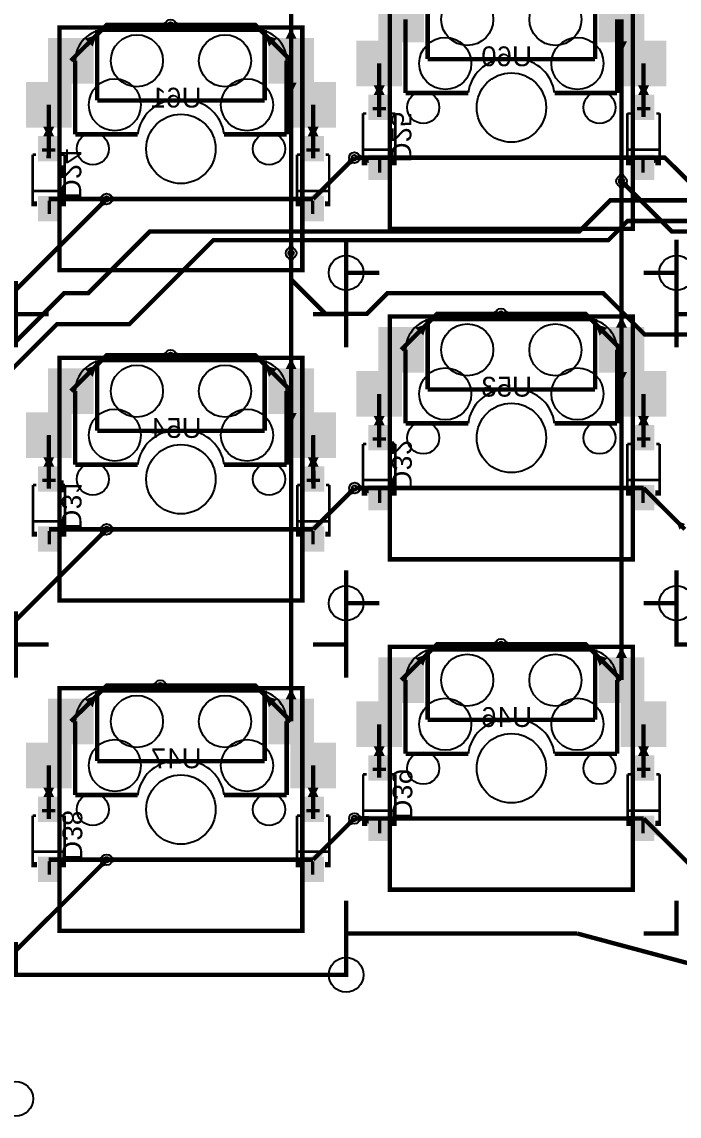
# Model space of a CAD drawing. Header units: millimetres. Extents: x 18 to 178, y 1 to 150.
# Drawn here: x 57.5 to 95.4, y 24 to 87.1 of the extents above; entities that cross this region are included whole.
import ezdxf

# ---------------------------------------------------------------- set-up
doc = ezdxf.new("R2010")
doc.units = ezdxf.units.MM
for name, color, linetype, true_color in [('BoardOutLine', 7, 'Continuous', 0xff00ff), ('BottomLayer', 7, 'Continuous', 0x0000ff), ('BottomPasteMaskLayer', 7, 'Continuous', 0x800000), ('BottomSilkLayer', 7, 'Continuous', 0x66cc33), ('BottomSolderMaskLayer', 7, 'Continuous', 0xaa00ff), ('Document', 7, 'Continuous', 0xffffff), ('Hole', 7, 'Continuous', 0x222222), ('Multi-Layer', 7, 'Continuous', 0xc0c0c0), ('TopLayer', 7, 'Continuous', 0xff0000), ('TopPasteMaskLayer', 7, 'Continuous', 0x808080), ('TopSilkLayer', 7, 'Continuous', 0xffcc00), ('TopSolderMaskLayer', 7, 'Continuous', 0x800080)]:
    doc.layers.add(name, color=color, linetype=linetype, true_color=true_color)
doc.styles.get("Standard").update_dxf_attribs({"font": 'arial.ttf'})

msp = doc.modelspace()

# ---------------------------------------------------------------- hatches: boundary and pattern name
at = {"layer": 'BottomLayer'}
for points in [[(93.348, 85.96), (90.808, 85.96), (90.808, 88.5), (93.348, 88.5)], [(66.287, 87.15), (66.286, 86.685), (66.503, 86.789), (66.504, 87.043)], [(72.71, 86.116), (73.345, 86.116), (73.155, 86.497), (72.901, 86.497)], [(71.758, 85.666), (72.206, 86.116), (71.803, 86.251), (71.624, 86.071)], [(74.298, 83.576), (71.758, 83.576), (71.758, 86.116), (74.298, 86.116)], [(79.378, 83.42), (76.838, 83.42), (76.838, 85.96), (79.378, 85.96)], [(92.395, 85.96), (91.76, 85.96), (91.951, 85.579), (92.205, 85.579)], [(60.328, 81.036), (57.788, 81.036), (57.788, 83.576), (60.328, 83.576)], [(73.345, 83.576), (72.71, 83.576), (72.901, 83.195), (73.155, 83.195)], [(78.425, 83.42), (77.79, 83.42), (77.981, 83.039), (78.235, 83.039)], [(78.708, 81.464), (78.708, 82.864), (77.508, 82.864), (77.508, 81.464)], [(78.425, 82.864), (77.79, 82.864), (77.981, 83.245), (78.235, 83.245)], [(59.374, 81.036), (58.739, 81.036), (58.929, 80.655), (59.183, 80.655)], [(59.374, 80.484), (58.739, 80.484), (58.929, 80.865), (59.183, 80.865)], [(59.655, 79.084), (59.655, 80.484), (58.455, 80.484), (58.455, 79.084)], [(76.884, 79.489), (76.883, 79.024), (77.1, 79.129), (77.101, 79.383)], [(77.508, 79.394), (77.508, 78.938), (77.127, 79.129), (77.127, 79.383)], [(78.708, 77.994), (78.708, 79.394), (77.508, 79.394), (77.508, 77.994)], [(92.311, 78.109), (91.846, 78.108), (91.951, 78.325), (92.205, 78.325)], [(91.846, 77.698), (92.311, 77.698), (92.206, 77.481), (91.952, 77.481)], [(92.388, 77.921), (92.058, 77.594), (92.286, 77.514), (92.466, 77.693)], [(59.655, 75.614), (59.655, 77.014), (58.455, 77.014), (58.455, 75.614)], [(59.655, 76.558), (59.655, 77.014), (60.036, 77.003), (60.036, 76.749)], [(62.191, 76.643), (62.191, 77.108), (61.974, 77.003), (61.974, 76.749)], [(73.261, 73.957), (72.796, 73.956), (72.901, 74.174), (73.155, 74.174)], [(73.261, 73.546), (72.796, 73.547), (72.901, 73.33), (73.155, 73.33)], [(85.337, 70.016), (85.336, 70.481), (85.554, 70.376), (85.554, 70.122)], [(90.808, 68.999), (91.258, 69.447), (90.853, 69.582), (90.673, 69.403)], [(93.348, 66.907), (90.808, 66.907), (90.808, 69.447), (93.348, 69.447)], [(91.76, 69.447), (92.395, 69.447), (92.205, 69.828), (91.951, 69.828)], [(66.287, 68.099), (66.286, 67.634), (66.503, 67.739), (66.504, 67.993)], [(71.758, 66.614), (72.204, 67.067), (71.802, 67.202), (71.624, 67.021)], [(74.298, 64.527), (71.758, 64.527), (71.758, 67.067), (74.298, 67.067)], [(72.71, 67.067), (73.345, 67.067), (73.155, 67.448), (72.901, 67.448)], [(79.378, 64.367), (76.838, 64.367), (76.838, 66.907), (79.378, 66.907)], [(92.395, 66.907), (91.76, 66.907), (91.951, 66.526), (92.205, 66.526)], [(60.328, 61.987), (57.788, 61.987), (57.788, 64.527), (60.328, 64.527)], [(73.345, 64.527), (72.71, 64.527), (72.901, 64.146), (73.155, 64.146)], [(78.425, 64.367), (77.79, 64.367), (77.981, 63.986), (78.235, 63.986)], [(78.708, 62.414), (78.708, 63.814), (77.508, 63.814), (77.508, 62.414)], [(78.425, 63.814), (77.79, 63.814), (77.981, 64.195), (78.235, 64.195)], [(59.379, 61.987), (58.744, 61.987), (58.936, 61.606), (59.19, 61.606)], [(59.668, 60.034), (59.668, 61.434), (58.468, 61.434), (58.468, 60.034)], [(59.381, 61.434), (58.746, 61.434), (58.935, 61.815), (59.189, 61.815)], [(76.902, 59.975), (76.901, 60.44), (77.118, 60.335), (77.119, 60.081)], [(77.508, 60.344), (77.508, 59.891), (77.127, 60.081), (77.127, 60.335)], [(78.708, 58.944), (78.708, 60.344), (77.508, 60.344), (77.508, 58.944)], [(62.189, 57.594), (62.188, 58.059), (61.971, 57.953), (61.971, 57.699)], [(59.668, 56.564), (59.668, 57.964), (58.468, 57.964), (58.468, 56.564)], [(59.668, 57.508), (59.668, 57.964), (60.049, 57.953), (60.049, 57.699)], [(85.337, 50.966), (85.336, 51.431), (85.553, 51.326), (85.554, 51.072)], [(90.808, 49.951), (91.258, 50.398), (90.853, 50.533), (90.673, 50.354)], [(91.76, 50.398), (92.395, 50.398), (92.205, 50.779), (91.951, 50.779)], [(93.348, 47.858), (90.808, 47.858), (90.808, 50.398), (93.348, 50.398)], [(65.691, 49.049), (65.691, 48.584), (65.908, 48.689), (65.908, 48.943)], [(71.758, 47.57), (72.208, 48.018), (71.804, 48.152), (71.624, 47.973)], [(74.298, 45.478), (71.758, 45.478), (71.758, 48.018), (74.298, 48.018)], [(72.71, 48.018), (73.345, 48.018), (73.155, 48.399), (72.901, 48.399)], [(79.378, 45.318), (76.838, 45.318), (76.838, 47.858), (79.378, 47.858)], [(60.328, 42.938), (57.788, 42.938), (57.788, 45.478), (60.328, 45.478)], [(78.426, 45.318), (77.791, 45.318), (77.982, 44.937), (78.236, 44.937)], [(78.427, 44.762), (77.792, 44.762), (77.982, 45.143), (78.236, 45.143)], [(78.71, 43.362), (78.71, 44.762), (77.51, 44.762), (77.51, 43.362)], [(59.375, 42.938), (58.74, 42.938), (58.931, 42.557), (59.185, 42.557)], [(59.658, 40.982), (59.658, 42.382), (58.458, 42.382), (58.458, 40.982)], [(59.375, 42.382), (58.74, 42.382), (58.931, 42.763), (59.185, 42.763)], [(76.887, 40.923), (76.886, 41.388), (77.103, 41.283), (77.104, 41.029)], [(77.51, 41.292), (77.51, 40.838), (77.129, 41.029), (77.129, 41.283)], [(78.71, 39.892), (78.71, 41.292), (77.51, 41.292), (77.51, 39.892)], [(59.658, 37.512), (59.658, 38.912), (58.458, 38.912), (58.458, 37.512)], [(59.658, 38.458), (59.658, 38.912), (60.039, 38.903), (60.039, 38.649)], [(62.198, 39.008), (62.196, 38.543), (61.98, 38.649), (61.98, 38.903)]]:
    msp.add_hatch(color=256, dxfattribs=at).paths.add_polyline_path(points)
at = {"layer": 'BottomPasteMaskLayer'}
for points in [[(93.348, 85.96), (90.808, 85.96), (90.808, 88.5), (93.348, 88.5)], [(74.298, 83.576), (71.758, 83.576), (71.758, 86.116), (74.298, 86.116)], [(79.378, 83.42), (76.838, 83.42), (76.838, 85.96), (79.378, 85.96)], [(60.328, 81.036), (57.788, 81.036), (57.788, 83.576), (60.328, 83.576)], [(78.708, 81.464), (78.708, 82.864), (77.508, 82.864), (77.508, 81.464)], [(59.655, 79.084), (59.655, 80.484), (58.455, 80.484), (58.455, 79.084)], [(78.708, 77.994), (78.708, 79.394), (77.508, 79.394), (77.508, 77.994)], [(59.655, 75.614), (59.655, 77.014), (58.455, 77.014), (58.455, 75.614)], [(93.348, 66.907), (90.808, 66.907), (90.808, 69.447), (93.348, 69.447)], [(74.298, 64.527), (71.758, 64.527), (71.758, 67.067), (74.298, 67.067)], [(79.378, 64.367), (76.838, 64.367), (76.838, 66.907), (79.378, 66.907)], [(60.328, 61.987), (57.788, 61.987), (57.788, 64.527), (60.328, 64.527)], [(78.708, 62.414), (78.708, 63.814), (77.508, 63.814), (77.508, 62.414)], [(59.668, 60.034), (59.668, 61.434), (58.468, 61.434), (58.468, 60.034)], [(78.708, 58.944), (78.708, 60.344), (77.508, 60.344), (77.508, 58.944)], [(59.668, 56.564), (59.668, 57.964), (58.468, 57.964), (58.468, 56.564)], [(93.348, 47.858), (90.808, 47.858), (90.808, 50.398), (93.348, 50.398)], [(74.298, 45.478), (71.758, 45.478), (71.758, 48.018), (74.298, 48.018)], [(79.378, 45.318), (76.838, 45.318), (76.838, 47.858), (79.378, 47.858)], [(60.328, 42.938), (57.788, 42.938), (57.788, 45.478), (60.328, 45.478)], [(78.71, 43.362), (78.71, 44.762), (77.51, 44.762), (77.51, 43.362)], [(59.658, 40.982), (59.658, 42.382), (58.458, 42.382), (58.458, 40.982)], [(78.71, 39.892), (78.71, 41.292), (77.51, 41.292), (77.51, 39.892)], [(59.658, 37.512), (59.658, 38.912), (58.458, 38.912), (58.458, 37.512)]]:
    msp.add_hatch(color=256, dxfattribs=at).paths.add_polyline_path(points)
at = {"layer": 'BottomSilkLayer'}
for points in [[(77.105, 79.129), (77.425, 79.129), (77.425, 78.824), (77.105, 78.824)], [(79.11, 79.129), (78.79, 79.129), (78.79, 78.824), (79.11, 78.824)], [(58.053, 76.749), (58.373, 76.749), (58.373, 76.444), (58.053, 76.444)], [(60.058, 76.749), (59.738, 76.749), (59.738, 76.444), (60.058, 76.444)], [(77.105, 60.079), (77.425, 60.079), (77.425, 59.774), (77.105, 59.774)], [(79.11, 60.079), (78.79, 60.079), (78.79, 59.774), (79.11, 59.774)], [(58.065, 57.699), (58.385, 57.699), (58.385, 57.394), (58.065, 57.394)], [(60.07, 57.699), (59.75, 57.699), (59.75, 57.394), (60.07, 57.394)], [(77.108, 41.027), (77.428, 41.027), (77.428, 40.722), (77.108, 40.722)], [(79.113, 41.027), (78.793, 41.027), (78.793, 40.722), (79.113, 40.722)], [(58.055, 38.647), (58.375, 38.647), (58.375, 38.342), (58.055, 38.342)], [(60.06, 38.647), (59.74, 38.647), (59.74, 38.342), (60.06, 38.342)]]:
    msp.add_hatch(color=256, dxfattribs=at).paths.add_polyline_path(points)
at = {"layer": 'BottomSolderMaskLayer'}
for points in [[(93.399, 85.909), (90.757, 85.909), (90.757, 88.55), (93.399, 88.55)], [(74.349, 83.525), (71.708, 83.525), (71.708, 86.167), (74.349, 86.167)], [(79.428, 83.369), (76.787, 83.369), (76.787, 86.01), (79.428, 86.01)], [(60.379, 80.985), (57.738, 80.985), (57.738, 83.627), (60.379, 83.627)], [(78.729, 81.435), (78.729, 82.894), (77.486, 82.894), (77.486, 81.435)], [(59.677, 79.055), (59.677, 80.514), (58.433, 80.514), (58.433, 79.055)], [(78.729, 77.965), (78.729, 79.424), (77.486, 79.424), (77.486, 77.965)], [(59.677, 75.585), (59.677, 77.044), (58.433, 77.044), (58.433, 75.585)], [(93.399, 66.857), (90.757, 66.857), (90.757, 69.498), (93.399, 69.498)], [(74.349, 64.476), (71.708, 64.476), (71.708, 67.118), (74.349, 67.118)], [(79.428, 64.317), (76.787, 64.317), (76.787, 66.958), (79.428, 66.958)], [(60.379, 61.936), (57.738, 61.936), (57.738, 64.578), (60.379, 64.578)], [(78.729, 62.385), (78.729, 63.844), (77.486, 63.844), (77.486, 62.385)], [(59.69, 60.005), (59.69, 61.464), (58.446, 61.464), (58.446, 60.005)], [(78.729, 58.915), (78.729, 60.374), (77.486, 60.374), (77.486, 58.915)], [(59.69, 56.535), (59.69, 57.994), (58.446, 57.994), (58.446, 56.535)], [(93.399, 47.807), (90.757, 47.807), (90.757, 50.449), (93.399, 50.449)], [(74.349, 45.427), (71.708, 45.427), (71.708, 48.069), (74.349, 48.069)], [(79.428, 45.267), (76.787, 45.267), (76.787, 47.909), (79.428, 47.909)], [(60.379, 42.887), (57.738, 42.887), (57.738, 45.528), (60.379, 45.528)], [(78.732, 43.332), (78.732, 44.791), (77.488, 44.791), (77.488, 43.332)], [(59.679, 40.952), (59.679, 42.411), (58.436, 42.411), (58.436, 40.952)], [(78.732, 39.862), (78.732, 41.321), (77.488, 41.321), (77.488, 39.862)], [(59.679, 37.482), (59.679, 38.941), (58.436, 38.941), (58.436, 37.482)]]:
    msp.add_hatch(color=256, dxfattribs=at).paths.add_polyline_path(points)
at = {"layer": 'Document'}
for points in [[(77.724, 82.176), (77.724, 81.984), (78.492, 81.984), (78.492, 82.176)], [(78.204, 82.464), (78.012, 82.464), (78.012, 81.696), (78.204, 81.696)], [(93.732, 82.176), (93.732, 81.984), (92.964, 81.984), (92.964, 82.176)], [(93.252, 82.464), (93.444, 82.464), (93.444, 81.696), (93.252, 81.696)], [(58.671, 79.796), (58.671, 79.604), (59.439, 79.604), (59.439, 79.796)], [(59.151, 80.084), (58.959, 80.084), (58.959, 79.316), (59.151, 79.316)], [(74.682, 79.796), (74.682, 79.604), (73.914, 79.604), (73.914, 79.796)], [(74.202, 80.084), (74.394, 80.084), (74.394, 79.316), (74.202, 79.316)], [(78.235, 78.397), (78.043, 78.397), (78.043, 79.165), (78.235, 79.165)], [(93.221, 78.397), (93.413, 78.397), (93.413, 79.165), (93.221, 79.165)], [(59.182, 76.017), (58.99, 76.017), (58.99, 76.785), (59.182, 76.785)], [(74.171, 76.017), (74.363, 76.017), (74.363, 76.785), (74.171, 76.785)], [(77.724, 63.126), (77.724, 62.934), (78.492, 62.934), (78.492, 63.126)], [(78.204, 63.414), (78.012, 63.414), (78.012, 62.646), (78.204, 62.646)], [(93.732, 63.126), (93.732, 62.934), (92.964, 62.934), (92.964, 63.126)], [(93.252, 63.414), (93.444, 63.414), (93.444, 62.646), (93.252, 62.646)], [(58.684, 60.746), (58.684, 60.554), (59.452, 60.554), (59.452, 60.746)], [(59.164, 61.034), (58.972, 61.034), (58.972, 60.266), (59.164, 60.266)], [(74.699, 60.746), (74.699, 60.554), (73.931, 60.554), (73.931, 60.746)], [(74.219, 61.034), (74.411, 61.034), (74.411, 60.266), (74.219, 60.266)], [(78.235, 59.347), (78.043, 59.347), (78.043, 60.115), (78.235, 60.115)], [(93.221, 59.347), (93.413, 59.347), (93.413, 60.115), (93.221, 60.115)], [(59.195, 56.967), (59.003, 56.967), (59.003, 57.735), (59.195, 57.735)], [(74.188, 56.967), (74.38, 56.967), (74.38, 57.735), (74.188, 57.735)], [(78.206, 44.362), (78.014, 44.362), (78.014, 43.594), (78.206, 43.594)], [(93.257, 44.362), (93.449, 44.362), (93.449, 43.594), (93.257, 43.594)], [(77.726, 44.074), (77.726, 43.882), (78.494, 43.882), (78.494, 44.074)], [(93.737, 44.074), (93.737, 43.882), (92.969, 43.882), (92.969, 44.074)], [(58.674, 41.694), (58.674, 41.502), (59.442, 41.502), (59.442, 41.694)], [(59.154, 41.982), (58.962, 41.982), (58.962, 41.214), (59.154, 41.214)], [(74.684, 41.694), (74.684, 41.502), (73.916, 41.502), (73.916, 41.694)], [(74.204, 41.982), (74.396, 41.982), (74.396, 41.214), (74.204, 41.214)], [(78.237, 40.295), (78.045, 40.295), (78.045, 41.063), (78.237, 41.063)], [(93.226, 40.295), (93.418, 40.295), (93.418, 41.063), (93.226, 41.063)], [(59.185, 37.915), (58.993, 37.915), (58.993, 38.683), (59.185, 38.683)], [(74.173, 37.915), (74.365, 37.915), (74.365, 38.683), (74.173, 38.683)]]:
    msp.add_hatch(color=256, dxfattribs=at).paths.add_polyline_path(points)
at = {"layer": 'TopLayer'}
for points in [[(78.108, 85.96), (80.648, 85.96), (80.648, 88.5), (78.108, 88.5)], [(65.877, 86.685), (65.876, 87.15), (65.659, 87.043), (65.66, 86.789)], [(59.058, 83.576), (61.598, 83.576), (61.598, 86.116), (59.058, 86.116)], [(61.151, 86.116), (61.598, 85.666), (61.733, 86.071), (61.554, 86.251)], [(92.078, 83.42), (94.618, 83.42), (94.618, 85.96), (92.078, 85.96)], [(73.028, 81.036), (75.568, 81.036), (75.568, 83.576), (73.028, 83.576)], [(93.03, 83.42), (93.665, 83.42), (93.475, 83.039), (93.221, 83.039)], [(92.748, 81.464), (92.748, 82.864), (93.948, 82.864), (93.948, 81.464)], [(93.03, 82.864), (93.665, 82.864), (93.475, 83.245), (93.221, 83.245)], [(73.98, 81.036), (74.615, 81.036), (74.425, 80.655), (74.171, 80.655)], [(73.98, 80.484), (74.615, 80.484), (74.425, 80.865), (74.171, 80.865)], [(73.698, 79.084), (73.698, 80.484), (74.898, 80.484), (74.898, 79.084)], [(76.698, 78.947), (76.369, 79.276), (76.29, 79.048), (76.47, 78.868)], [(76.884, 79.489), (76.883, 79.024), (77.1, 79.129), (77.101, 79.383)], [(92.748, 78.938), (92.748, 79.394), (92.367, 79.383), (92.367, 79.129)], [(92.748, 77.994), (92.748, 79.394), (93.948, 79.394), (93.948, 77.994)], [(93.948, 79.394), (93.948, 78.938), (94.329, 79.129), (94.329, 79.383)], [(62.601, 77.108), (62.601, 76.643), (62.818, 76.749), (62.818, 77.003)], [(73.698, 76.558), (73.698, 77.014), (73.317, 77.003), (73.317, 76.749)], [(73.698, 75.614), (73.698, 77.014), (74.898, 77.014), (74.898, 75.614)], [(74.119, 77.014), (74.754, 77.014), (74.997, 77.395), (74.638, 77.395)], [(62.415, 76.567), (62.087, 76.896), (62.008, 76.668), (62.187, 76.488)], [(73.261, 73.546), (72.796, 73.547), (72.901, 73.33), (73.155, 73.33)], [(84.927, 70.481), (84.926, 70.016), (84.709, 70.122), (84.71, 70.376)], [(78.108, 66.907), (80.648, 66.907), (80.648, 69.447), (78.108, 69.447)], [(80.198, 69.447), (80.648, 68.999), (80.782, 69.403), (80.602, 69.582)], [(65.877, 67.634), (65.876, 68.099), (65.659, 67.993), (65.659, 67.739)], [(59.058, 64.527), (61.598, 64.527), (61.598, 67.067), (59.058, 67.067)], [(61.149, 67.067), (61.598, 66.618), (61.733, 67.022), (61.553, 67.202)], [(92.078, 64.367), (94.618, 64.367), (94.618, 66.907), (92.078, 66.907)], [(73.028, 61.987), (75.568, 61.987), (75.568, 64.527), (73.028, 64.527)], [(93.03, 64.367), (93.665, 64.367), (93.475, 63.986), (93.221, 63.986)], [(92.748, 62.414), (92.748, 63.814), (93.948, 63.814), (93.948, 62.414)], [(93.03, 63.814), (93.665, 63.814), (93.475, 64.195), (93.221, 64.195)], [(73.987, 61.987), (74.622, 61.987), (74.434, 61.606), (74.18, 61.606)], [(73.715, 60.034), (73.715, 61.434), (74.915, 61.434), (74.915, 60.034)], [(73.991, 61.434), (74.626, 61.434), (74.433, 61.815), (74.179, 61.815)], [(76.715, 59.898), (76.387, 60.228), (76.308, 60), (76.487, 59.82)], [(76.902, 59.975), (76.901, 60.44), (77.118, 60.335), (77.119, 60.081)], [(92.748, 59.891), (92.748, 60.344), (92.367, 60.335), (92.367, 60.081)], [(92.748, 58.944), (92.748, 60.344), (93.948, 60.344), (93.948, 58.944)], [(93.948, 59.925), (93.948, 59.29), (94.329, 59.047), (94.329, 59.406)], [(62.599, 58.059), (62.598, 57.594), (62.815, 57.699), (62.816, 57.953)], [(74.136, 57.964), (74.771, 57.964), (75.014, 58.345), (74.655, 58.345)], [(95.747, 58.136), (95.419, 57.807), (95.339, 58.035), (95.519, 58.215)], [(62.413, 57.517), (62.084, 57.846), (62.005, 57.618), (62.185, 57.438)], [(73.715, 57.508), (73.715, 57.964), (73.334, 57.953), (73.334, 57.699)], [(73.715, 56.564), (73.715, 57.964), (74.915, 57.964), (74.915, 56.564)], [(84.927, 51.431), (84.926, 50.966), (84.709, 51.072), (84.71, 51.326)], [(80.197, 50.398), (80.648, 49.951), (80.782, 50.354), (80.602, 50.533)], [(78.108, 47.858), (80.648, 47.858), (80.648, 50.398), (78.108, 50.398)], [(65.281, 48.584), (65.281, 49.049), (65.064, 48.943), (65.064, 48.689)], [(59.058, 45.478), (61.598, 45.478), (61.598, 48.018), (59.058, 48.018)], [(61.148, 48.018), (61.598, 47.57), (61.733, 47.973), (61.553, 48.152)], [(92.078, 45.318), (94.618, 45.318), (94.618, 47.858), (92.078, 47.858)], [(73.028, 42.938), (75.568, 42.938), (75.568, 45.478), (73.028, 45.478)], [(93.032, 45.318), (93.667, 45.318), (93.477, 44.937), (93.223, 44.937)], [(93.033, 44.762), (93.668, 44.762), (93.477, 45.143), (93.223, 45.143)], [(92.753, 43.362), (92.753, 44.762), (93.953, 44.762), (93.953, 43.362)], [(73.981, 42.938), (74.616, 42.938), (74.426, 42.557), (74.172, 42.557)], [(73.7, 40.982), (73.7, 42.382), (74.9, 42.382), (74.9, 40.982)], [(73.982, 42.382), (74.617, 42.382), (74.426, 42.763), (74.172, 42.763)], [(76.701, 40.846), (76.372, 41.174), (76.293, 40.946), (76.473, 40.767)], [(76.887, 40.923), (76.886, 41.388), (77.103, 41.283), (77.104, 41.029)], [(92.753, 40.838), (92.753, 41.292), (92.372, 41.283), (92.372, 41.029)], [(92.753, 39.892), (92.753, 41.292), (93.953, 41.292), (93.953, 39.892)], [(93.953, 40.873), (93.953, 40.238), (94.334, 39.995), (94.334, 40.354)], [(74.119, 38.912), (74.754, 38.912), (74.997, 39.293), (74.638, 39.293)], [(62.421, 38.465), (62.093, 38.794), (62.014, 38.566), (62.193, 38.386)], [(62.608, 38.543), (62.606, 39.008), (62.824, 38.903), (62.824, 38.649)], [(73.7, 38.458), (73.7, 38.912), (73.319, 38.903), (73.319, 38.649)], [(73.7, 37.512), (73.7, 38.912), (74.9, 38.912), (74.9, 37.512)]]:
    msp.add_hatch(color=256, dxfattribs=at).paths.add_polyline_path(points)
at = {"layer": 'TopPasteMaskLayer'}
for points in [[(78.108, 85.96), (80.648, 85.96), (80.648, 88.5), (78.108, 88.5)], [(59.058, 83.576), (61.598, 83.576), (61.598, 86.116), (59.058, 86.116)], [(92.078, 83.42), (94.618, 83.42), (94.618, 85.96), (92.078, 85.96)], [(73.028, 81.036), (75.568, 81.036), (75.568, 83.576), (73.028, 83.576)], [(92.748, 81.464), (92.748, 82.864), (93.948, 82.864), (93.948, 81.464)], [(73.698, 79.084), (73.698, 80.484), (74.898, 80.484), (74.898, 79.084)], [(92.748, 77.994), (92.748, 79.394), (93.948, 79.394), (93.948, 77.994)], [(73.698, 75.614), (73.698, 77.014), (74.898, 77.014), (74.898, 75.614)], [(78.108, 66.907), (80.648, 66.907), (80.648, 69.447), (78.108, 69.447)], [(59.058, 64.527), (61.598, 64.527), (61.598, 67.067), (59.058, 67.067)], [(92.078, 64.367), (94.618, 64.367), (94.618, 66.907), (92.078, 66.907)], [(73.028, 61.987), (75.568, 61.987), (75.568, 64.527), (73.028, 64.527)], [(92.748, 62.414), (92.748, 63.814), (93.948, 63.814), (93.948, 62.414)], [(73.715, 60.034), (73.715, 61.434), (74.915, 61.434), (74.915, 60.034)], [(92.748, 58.944), (92.748, 60.344), (93.948, 60.344), (93.948, 58.944)], [(73.715, 56.564), (73.715, 57.964), (74.915, 57.964), (74.915, 56.564)], [(78.108, 47.858), (80.648, 47.858), (80.648, 50.398), (78.108, 50.398)], [(59.058, 45.478), (61.598, 45.478), (61.598, 48.018), (59.058, 48.018)], [(92.078, 45.318), (94.618, 45.318), (94.618, 47.858), (92.078, 47.858)], [(73.028, 42.938), (75.568, 42.938), (75.568, 45.478), (73.028, 45.478)], [(92.753, 43.362), (92.753, 44.762), (93.953, 44.762), (93.953, 43.362)], [(73.7, 40.982), (73.7, 42.382), (74.9, 42.382), (74.9, 40.982)], [(92.753, 39.892), (92.753, 41.292), (93.953, 41.292), (93.953, 39.892)], [(73.7, 37.512), (73.7, 38.912), (74.9, 38.912), (74.9, 37.512)]]:
    msp.add_hatch(color=256, dxfattribs=at).paths.add_polyline_path(points)
at = {"layer": 'TopSilkLayer'}
for points in [[(92.345, 79.129), (92.665, 79.129), (92.665, 78.824), (92.345, 78.824)], [(94.35, 79.129), (94.03, 79.129), (94.03, 78.824), (94.35, 78.824)], [(73.295, 76.749), (73.615, 76.749), (73.615, 76.444), (73.295, 76.444)], [(75.3, 76.749), (74.98, 76.749), (74.98, 76.444), (75.3, 76.444)], [(92.345, 60.079), (92.665, 60.079), (92.665, 59.774), (92.345, 59.774)], [(94.35, 60.079), (94.03, 60.079), (94.03, 59.774), (94.35, 59.774)], [(73.313, 57.699), (73.633, 57.699), (73.633, 57.394), (73.313, 57.394)], [(75.318, 57.699), (74.998, 57.699), (74.998, 57.394), (75.318, 57.394)], [(92.35, 41.027), (92.67, 41.027), (92.67, 40.722), (92.35, 40.722)], [(94.355, 41.027), (94.035, 41.027), (94.035, 40.722), (94.355, 40.722)], [(73.298, 38.647), (73.618, 38.647), (73.618, 38.342), (73.298, 38.342)], [(75.303, 38.647), (74.983, 38.647), (74.983, 38.342), (75.303, 38.342)]]:
    msp.add_hatch(color=256, dxfattribs=at).paths.add_polyline_path(points)
at = {"layer": 'TopSolderMaskLayer'}
for points in [[(78.057, 85.909), (80.698, 85.909), (80.698, 88.55), (78.057, 88.55)], [(59.008, 83.525), (61.649, 83.525), (61.649, 86.167), (59.008, 86.167)], [(92.027, 83.369), (94.669, 83.369), (94.669, 86.01), (92.027, 86.01)], [(72.978, 80.985), (75.619, 80.985), (75.619, 83.627), (72.978, 83.627)], [(92.726, 81.435), (92.726, 82.894), (93.969, 82.894), (93.969, 81.435)], [(73.676, 79.055), (73.676, 80.514), (74.919, 80.514), (74.919, 79.055)], [(92.726, 77.965), (92.726, 79.424), (93.969, 79.424), (93.969, 77.965)], [(73.676, 75.585), (73.676, 77.044), (74.919, 77.044), (74.919, 75.585)], [(78.057, 66.857), (80.698, 66.857), (80.698, 69.498), (78.057, 69.498)], [(59.008, 64.476), (61.649, 64.476), (61.649, 67.118), (59.008, 67.118)], [(92.027, 64.317), (94.669, 64.317), (94.669, 66.958), (92.027, 66.958)], [(72.978, 61.936), (75.619, 61.936), (75.619, 64.578), (72.978, 64.578)], [(92.726, 62.385), (92.726, 63.844), (93.969, 63.844), (93.969, 62.385)], [(73.694, 60.005), (73.694, 61.464), (74.937, 61.464), (74.937, 60.005)], [(92.726, 58.915), (92.726, 60.374), (93.969, 60.374), (93.969, 58.915)], [(73.694, 56.535), (73.694, 57.994), (74.937, 57.994), (74.937, 56.535)], [(78.057, 47.807), (80.698, 47.807), (80.698, 50.449), (78.057, 50.449)], [(59.008, 45.427), (61.649, 45.427), (61.649, 48.069), (59.008, 48.069)], [(92.027, 45.267), (94.669, 45.267), (94.669, 47.909), (92.027, 47.909)], [(72.978, 42.887), (75.619, 42.887), (75.619, 45.528), (72.978, 45.528)], [(92.731, 43.332), (92.731, 44.791), (93.975, 44.791), (93.975, 43.332)], [(73.678, 40.952), (73.678, 42.411), (74.922, 42.411), (74.922, 40.952)], [(92.731, 39.862), (92.731, 41.321), (93.975, 41.321), (93.975, 39.862)], [(73.678, 37.482), (73.678, 38.941), (74.922, 38.941), (74.922, 37.482)]]:
    msp.add_hatch(color=256, dxfattribs=at).paths.add_polyline_path(points)

# ---------------------------------------------------------------- linework, layer by layer
at = {"layer": 'BoardOutLine', "const_width": 0.254}
for points in [[(76.204, 34.521), (89.517, 34.521)], [(76.204, 32.142), (76.204, 34.521)], [(89.517, 34.521), (110.862, 28.803)], [(57.154, 32.142), (76.204, 32.142)]]:
    msp.add_lwpolyline(points, dxfattribs=at)
at = {"layer": 'BottomLayer', "const_width": 0.254}
for points in [[(73.028, 103.896), (73.028, 84.846)], [(92.078, 87.229), (92.078, 87.229), (92.078, 77.902)], [(73.028, 84.846), (70.958, 86.916), (66.081, 86.916)], [(73.028, 84.846), (73.028, 73.752)], [(78.108, 84.689), (78.108, 81.6)], [(59.058, 82.306), (59.055, 79.22)], [(76.678, 79.256), (78.108, 79.256)], [(92.078, 77.903), (92.078, 73.55), (92.078, 73.549)], [(92.078, 77.902), (94.978, 74.999), (97.483, 74.999), (101.6, 70.884), (101.6, 70.069)], [(59.055, 76.876), (62.395, 76.876)], [(73.028, 73.752), (73.028, 65.796)], [(92.078, 73.548), (92.078, 68.176)], [(92.078, 68.176), (90.008, 70.249), (85.131, 70.249)], [(92.078, 68.176), (92.078, 49.129)], [(73.028, 65.796), (70.958, 67.866), (66.081, 67.866)], [(73.028, 65.796), (73.028, 46.749)], [(78.108, 62.553), (78.108, 65.636)], [(59.068, 60.173), (59.058, 63.256)], [(76.695, 60.208), (78.108, 60.208)], [(59.068, 57.826), (62.393, 57.826)], [(92.078, 49.129), (90.008, 51.199), (85.131, 51.199)], [(73.028, 46.749), (70.96, 48.816), (65.486, 48.816)], [(78.11, 43.5), (78.108, 46.589)], [(59.058, 41.12), (59.058, 44.209)], [(76.683, 41.156), (78.11, 41.156)], [(59.058, 38.776), (62.403, 38.776)]]:
    msp.add_lwpolyline(points, dxfattribs=at)
at = {"layer": 'BottomSilkLayer', "const_width": 0.152}
for points in [[(77.181, 79.053), (77.181, 81.805)], [(77.181, 81.805), (77.374, 81.805)], [(79.034, 81.805), (78.841, 81.805)], [(79.034, 79.053), (79.034, 81.805)], [(78.984, 79.712), (77.231, 79.712)], [(58.129, 76.673), (58.129, 79.426)], [(58.129, 79.426), (58.322, 79.426)], [(59.981, 79.426), (59.788, 79.426)], [(59.981, 76.673), (59.981, 79.426)], [(59.931, 77.333), (58.179, 77.333)], [(77.181, 60.003), (77.181, 62.755)], [(77.181, 62.755), (77.374, 62.755)], [(79.034, 62.755), (78.841, 62.755)], [(79.034, 60.003), (79.034, 62.755)], [(78.984, 60.662), (77.231, 60.662)], [(58.142, 57.623), (58.142, 60.375)], [(58.142, 60.375), (58.335, 60.375)], [(59.994, 60.375), (59.801, 60.375)], [(59.994, 57.623), (59.994, 60.375)], [(59.944, 58.282), (58.192, 58.282)], [(77.184, 40.95), (77.184, 43.703)], [(77.184, 43.703), (77.377, 43.703)], [(79.036, 43.703), (78.843, 43.703)], [(79.036, 40.95), (79.036, 43.703)], [(78.986, 41.61), (77.234, 41.61)], [(58.131, 38.57), (58.131, 41.323)], [(58.131, 41.323), (58.324, 41.323)], [(59.984, 41.323), (59.791, 41.323)], [(59.984, 38.57), (59.984, 41.323)], [(59.934, 39.23), (58.181, 39.23)]]:
    msp.add_lwpolyline(points, dxfattribs=at)
at = {"layer": 'Document', "const_width": 0.254}
for points in [[(92.728, 89.15), (78.728, 89.15), (78.728, 75.15), (92.728, 75.15), (92.728, 89.15)], [(78.728, 89.15), (92.728, 89.15), (92.728, 75.15), (78.728, 75.15), (78.728, 89.15)], [(78.729, 89.148), (92.728, 89.148), (92.728, 75.147), (78.729, 75.147), (78.729, 89.148)], [(73.678, 86.766), (59.678, 86.766), (59.678, 72.766), (73.678, 72.766), (73.678, 86.766)], [(59.678, 86.766), (73.678, 86.766), (73.678, 72.766), (59.678, 72.766), (59.678, 86.766)], [(59.679, 86.767), (73.678, 86.767), (73.678, 72.768), (59.679, 72.768), (59.679, 86.767)], [(92.728, 70.097), (78.728, 70.097), (78.728, 56.097), (92.728, 56.097), (92.728, 70.097)], [(78.728, 70.097), (92.728, 70.097), (92.728, 56.097), (78.728, 56.097), (78.728, 70.097)], [(78.729, 70.098), (92.728, 70.098), (92.728, 56.097), (78.729, 56.097), (78.729, 70.098)], [(73.678, 67.717), (59.678, 67.717), (59.678, 53.717), (73.678, 53.717), (73.678, 67.717)], [(59.678, 67.717), (73.678, 67.717), (73.678, 53.717), (59.678, 53.717), (59.678, 67.717)], [(59.679, 67.717), (73.678, 67.717), (73.678, 53.718), (59.679, 53.718), (59.679, 67.717)], [(92.728, 51.048), (78.728, 51.048), (78.728, 37.048), (92.728, 37.048), (92.728, 51.048)], [(78.728, 51.048), (92.728, 51.048), (92.728, 37.048), (78.728, 37.048), (78.728, 51.048)], [(78.729, 51.048), (92.728, 51.048), (92.728, 37.047), (78.729, 37.047), (78.729, 51.048)], [(73.678, 48.668), (59.678, 48.668), (59.678, 34.668), (73.678, 34.668), (73.678, 48.668)], [(59.678, 48.668), (73.678, 48.668), (73.678, 34.668), (59.678, 34.668), (59.678, 48.668)], [(59.679, 48.667), (73.678, 48.667), (73.678, 34.667), (59.679, 34.667), (59.679, 48.667)]]:
    msp.add_lwpolyline(points, close=True, dxfattribs=at)
for points in [[(80.902, 84.944), (80.902, 89.008)], [(90.554, 84.944), (90.554, 89.008)], [(79.632, 82.988), (79.632, 87.23)], [(91.824, 82.988), (91.824, 87.23)], [(70.996, 86.624), (61.852, 86.624)], [(61.852, 82.56), (61.852, 86.624)], [(62.36, 86.624), (71.504, 86.624)], [(71.504, 82.56), (71.504, 86.624)], [(60.582, 80.604), (60.582, 84.846)], [(72.774, 80.604), (72.774, 84.846)], [(80.902, 84.944), (86.134, 84.944)], [(90.554, 84.944), (85.321, 84.944)], [(61.852, 82.56), (67.085, 82.56)], [(71.504, 82.56), (66.272, 82.56)], [(83.239, 82.988), (79.632, 82.988)], [(88.217, 82.988), (91.824, 82.988)], [(64.189, 80.604), (60.582, 80.604)], [(69.168, 80.604), (72.774, 80.604)], [(76.203, 74.52), (76.203, 72.615), (78.108, 72.615)], [(78.108, 72.615), (76.203, 72.615), (76.203, 74.52)], [(93.348, 72.615), (95.253, 72.615), (95.253, 74.52)], [(95.253, 74.52), (95.253, 72.615), (93.348, 72.615)], [(78.108, 72.613), (76.203, 72.613), (76.203, 70.708)], [(76.203, 70.708), (76.203, 72.613), (78.108, 72.613)], [(95.253, 70.708), (95.253, 72.613), (93.348, 72.613)], [(93.348, 72.613), (95.253, 72.613), (95.253, 70.708)], [(57.153, 72.137), (57.153, 70.232), (59.058, 70.232)], [(59.058, 70.232), (57.153, 70.232), (57.153, 72.137)], [(74.298, 70.232), (76.203, 70.232), (76.203, 72.137)], [(76.203, 72.137), (76.203, 70.232), (74.298, 70.232)], [(95.255, 72.137), (95.255, 70.232), (97.16, 70.232)], [(97.16, 70.232), (95.255, 70.232), (95.255, 72.137)], [(59.058, 70.233), (57.153, 70.233), (57.153, 68.328)], [(57.153, 68.328), (57.153, 70.233), (59.058, 70.233)], [(76.203, 68.328), (76.203, 70.233), (74.298, 70.233)], [(74.298, 70.233), (76.203, 70.233), (76.203, 68.328)], [(90.046, 69.955), (80.902, 69.955)], [(80.902, 65.891), (80.902, 69.955)], [(81.41, 69.955), (90.554, 69.955)], [(90.554, 65.891), (90.554, 69.955)], [(97.16, 70.233), (95.255, 70.233), (95.255, 68.328)], [(95.255, 68.328), (95.255, 70.233), (97.16, 70.233)], [(79.632, 63.936), (79.632, 68.177)], [(91.824, 63.936), (91.824, 68.177)], [(70.996, 67.575), (61.852, 67.575)], [(61.852, 63.511), (61.852, 67.575)], [(62.36, 67.575), (71.504, 67.575)], [(71.504, 63.511), (71.504, 67.575)], [(60.582, 61.555), (60.582, 65.797)], [(72.774, 61.555), (72.774, 65.797)], [(80.902, 65.891), (86.134, 65.891)], [(90.554, 65.891), (85.321, 65.891)], [(83.239, 63.936), (79.632, 63.936)], [(88.217, 63.936), (91.824, 63.936)], [(61.852, 63.511), (67.085, 63.511)], [(71.504, 63.511), (66.272, 63.511)], [(64.189, 61.555), (60.582, 61.555)], [(69.168, 61.555), (72.774, 61.555)], [(76.203, 55.468), (76.203, 53.563), (78.108, 53.563)], [(78.108, 53.563), (76.203, 53.563), (76.203, 55.468)], [(93.348, 53.563), (95.253, 53.563), (95.253, 55.468)], [(95.253, 55.468), (95.253, 53.563), (93.348, 53.563)], [(78.108, 53.564), (76.203, 53.564), (76.203, 51.659)], [(76.203, 51.659), (76.203, 53.564), (78.108, 53.564)], [(95.253, 51.659), (95.253, 53.564), (93.348, 53.564)], [(93.348, 53.564), (95.253, 53.564), (95.253, 51.659)], [(57.153, 53.088), (57.153, 51.183), (59.058, 51.183)], [(59.058, 51.183), (57.153, 51.183), (57.153, 53.088)], [(74.298, 51.183), (76.203, 51.183), (76.203, 53.088)], [(76.203, 53.088), (76.203, 51.183), (74.298, 51.183)], [(95.255, 53.088), (95.255, 51.183), (97.16, 51.183)], [(97.16, 51.183), (95.255, 51.183), (95.255, 53.088)], [(59.058, 51.184), (57.153, 51.184), (57.153, 49.279)], [(57.153, 49.279), (57.153, 51.184), (59.058, 51.184)], [(76.203, 49.279), (76.203, 51.184), (74.298, 51.184)], [(74.298, 51.184), (76.203, 51.184), (76.203, 49.279)], [(90.046, 50.906), (80.902, 50.906)], [(80.902, 46.842), (80.902, 50.906)], [(81.41, 50.906), (90.554, 50.906)], [(90.554, 46.842), (90.554, 50.906)], [(79.632, 44.886), (79.632, 49.128)], [(91.824, 44.886), (91.824, 49.128)], [(70.996, 48.526), (61.852, 48.526)], [(61.852, 44.462), (61.852, 48.526)], [(62.36, 48.526), (71.504, 48.526)], [(71.504, 44.462), (71.504, 48.526)], [(60.582, 42.506), (60.582, 46.748)], [(72.774, 42.506), (72.774, 46.748)], [(80.902, 46.842), (86.134, 46.842)], [(90.554, 46.842), (85.321, 46.842)], [(83.239, 44.886), (79.632, 44.886)], [(88.217, 44.886), (91.824, 44.886)], [(61.852, 44.462), (67.085, 44.462)], [(71.504, 44.462), (66.272, 44.462)], [(64.189, 42.506), (60.582, 42.506)], [(69.168, 42.506), (72.774, 42.506)], [(76.203, 36.419), (76.203, 34.514), (78.108, 34.514)], [(78.108, 34.514), (76.203, 34.514), (76.203, 36.419)], [(93.348, 34.514), (95.253, 34.514), (95.253, 36.419)], [(95.253, 36.419), (95.253, 34.514), (93.348, 34.514)], [(57.153, 34.039), (57.153, 32.134), (59.058, 32.134)], [(59.058, 32.134), (57.153, 32.134), (57.153, 34.039)], [(74.298, 32.134), (76.203, 32.134), (76.203, 34.039)], [(76.203, 34.039), (76.203, 32.134), (74.298, 32.134)]]:
    msp.add_lwpolyline(points, dxfattribs=at)
at = {"layer": 'Document'}
for centre, radius, start, end in [((62.352, 84.855), 1.769, 89.72132, 180.27868), ((71.005, 84.855), 1.769, 359.72132, 90), ((85.442, 82.728), 2.219, 93.12162, 173.27606), ((86.013, 82.728), 2.219, 6.72394, 86.87838), ((66.393, 80.345), 2.219, 93.12162, 173.27606), ((66.964, 80.345), 2.219, 6.72394, 86.87838), ((81.401, 68.186), 1.769, 89.72132, 180.27868), ((90.054, 68.186), 1.769, 359.72132, 90), ((62.352, 65.806), 1.769, 89.72132, 180.27868), ((71.005, 65.806), 1.769, 359.72132, 90), ((85.442, 63.676), 2.219, 93.12162, 173.27606), ((86.013, 63.676), 2.219, 6.72394, 86.87838), ((66.393, 61.295), 2.219, 93.12162, 173.27606), ((66.964, 61.295), 2.219, 6.72394, 86.87838), ((81.401, 49.137), 1.769, 89.72132, 180.27868), ((90.054, 49.137), 1.769, 359.72132, 90), ((62.352, 46.756), 1.769, 89.72132, 180.27868), ((71.005, 46.756), 1.769, 359.72132, 90), ((85.442, 44.626), 2.219, 93.12162, 173.27606), ((86.013, 44.626), 2.219, 6.72394, 86.87838), ((66.393, 42.246), 2.219, 93.12162, 173.27606), ((66.964, 42.246), 2.219, 6.72394, 86.87838)]:
    msp.add_arc(centre, radius, start, end, dxfattribs=at)
at = {"layer": 'Hole'}
for centre in [(66.081, 86.918), (76.679, 79.257), (92.078, 77.903), (62.396, 76.876), (73.028, 73.752), (85.132, 70.248), (66.081, 67.867), (76.696, 60.207), (62.393, 57.827), (85.132, 51.198), (65.486, 48.817), (76.681, 41.155), (62.402, 38.774)]:
    msp.add_circle(centre, 0.155, dxfattribs=at)
at = {"layer": 'Multi-Layer'}
for centre, radius in [((83.188, 87.23), 1.5), ((88.268, 87.23), 1.5), ((66.081, 86.918), 0.31), ((64.138, 84.846), 1.5), ((69.218, 84.846), 1.5), ((81.918, 84.69), 1.5), ((89.538, 84.69), 1.5), ((85.728, 82.15), 2), ((85.728, 82.15), 2), ((62.868, 82.306), 1.5), ((70.488, 82.306), 1.5), ((80.648, 82.15), 0.925), ((80.648, 82.15), 0.925), ((90.808, 82.15), 0.925), ((90.808, 82.15), 0.925), ((66.678, 79.766), 2), ((66.678, 79.766), 2), ((61.598, 79.766), 0.925), ((61.598, 79.766), 0.925), ((71.758, 79.766), 0.925), ((71.758, 79.766), 0.925), ((76.679, 79.257), 0.31), ((92.078, 77.903), 0.31), ((62.396, 76.876), 0.31), ((73.028, 73.752), 0.31), ((76.204, 72.622), 1), ((95.253, 72.622), 1), ((85.132, 70.248), 0.31), ((83.188, 68.177), 1.5), ((88.268, 68.177), 1.5), ((66.081, 67.867), 0.31), ((64.138, 65.797), 1.5), ((69.218, 65.797), 1.5), ((81.918, 65.637), 1.5), ((89.538, 65.637), 1.5), ((85.728, 63.097), 2), ((85.728, 63.097), 2), ((62.868, 63.257), 1.5), ((70.488, 63.257), 1.5), ((80.648, 63.097), 0.925), ((80.648, 63.097), 0.925), ((90.808, 63.097), 0.925), ((90.808, 63.097), 0.925), ((66.678, 60.717), 2), ((66.678, 60.717), 2), ((61.598, 60.717), 0.925), ((61.598, 60.717), 0.925), ((71.758, 60.717), 0.925), ((71.758, 60.717), 0.925), ((76.696, 60.207), 0.31), ((62.393, 57.827), 0.31), ((76.203, 53.563), 1), ((95.253, 53.563), 1), ((85.132, 51.198), 0.31), ((83.188, 49.128), 1.5), ((88.268, 49.128), 1.5), ((65.486, 48.817), 0.31), ((64.138, 46.748), 1.5), ((69.218, 46.748), 1.5), ((81.918, 46.588), 1.5), ((89.538, 46.588), 1.5), ((62.868, 44.208), 1.5), ((70.488, 44.208), 1.5), ((85.728, 44.048), 2), ((85.728, 44.048), 2), ((80.648, 44.048), 0.925), ((80.648, 44.048), 0.925), ((90.808, 44.048), 0.925), ((90.808, 44.048), 0.925), ((66.678, 41.668), 2), ((66.678, 41.668), 2), ((61.598, 41.668), 0.925), ((61.598, 41.668), 0.925), ((71.758, 41.668), 0.925), ((71.758, 41.668), 0.925), ((76.681, 41.155), 0.31), ((62.402, 38.774), 0.31), ((76.203, 32.134), 1), ((57.154, 24.989), 1)]:
    msp.add_circle(centre, radius, dxfattribs=at)
at = {"layer": 'TopLayer', "const_width": 0.254}
for points in [[(60.328, 84.846), (62.4, 86.916), (66.081, 86.916)], [(93.348, 84.689), (93.348, 81.6)], [(74.298, 82.306), (74.298, 79.22)], [(74.298, 76.876), (76.678, 79.256)], [(76.678, 79.256), (76.678, 79.256), (93.348, 79.256)], [(93.348, 79.256), (94.58, 79.256), (95.939, 77.897), (98.626, 77.897), (99.627, 76.896), (100.638, 76.896)], [(55.253, 69.731), (62.395, 76.876)], [(62.395, 76.876), (62.395, 76.876), (74.298, 76.876)], [(43.127, 66.939), (43.688, 67.501), (55.999, 67.501), (59.939, 71.44), (61.321, 71.44), (64.882, 74.999), (89.637, 74.999), (91.433, 76.797), (97.719, 76.797), (98.91, 75.606), (103.175, 75.606), (106.152, 72.629), (153, 72.629)], [(53.98, 66.48), (56.358, 66.48), (59.53, 69.652), (63.701, 69.652), (68.55, 74.501), (91.318, 74.501), (92.423, 75.606), (96.873, 75.606), (100.447, 72.035), (152.403, 72.035)], [(73.028, 73.752), (73.028, 72.233), (75.011, 70.249), (77.391, 70.249), (78.583, 71.44), (91.031, 71.44), (93.414, 69.058), (97.854, 69.058), (100.236, 71.44), (151.808, 71.44)], [(79.378, 68.176), (81.448, 70.249), (85.131, 70.249)], [(60.328, 65.796), (62.398, 67.866), (66.081, 67.866)], [(93.348, 65.636), (93.348, 62.553)], [(74.298, 63.256), (74.315, 60.173)], [(74.315, 57.826), (76.695, 60.208)], [(76.695, 60.208), (76.695, 60.208), (93.348, 60.208)], [(93.348, 60.208), (95.728, 57.826)], [(55.25, 50.683), (62.393, 57.826)], [(62.393, 57.826), (62.393, 57.826), (74.315, 57.826)], [(79.378, 49.129), (81.448, 51.199), (85.131, 51.199)], [(60.328, 46.749), (62.398, 48.816), (65.486, 48.816)], [(93.348, 46.589), (93.353, 43.5)], [(74.298, 44.209), (74.3, 41.12)], [(74.3, 38.776), (76.683, 41.156)], [(76.683, 41.156), (76.683, 41.156), (93.353, 41.156)], [(93.353, 41.156), (98.567, 35.941)], [(55.258, 31.631), (62.403, 38.776)], [(62.403, 38.776), (62.403, 38.776), (74.3, 38.776)]]:
    msp.add_lwpolyline(points, dxfattribs=at)
at = {"layer": 'TopSilkLayer', "const_width": 0.152}
for points in [[(92.421, 79.053), (92.421, 81.805)], [(92.421, 81.805), (92.615, 81.805)], [(94.274, 81.805), (94.081, 81.805)], [(94.274, 79.053), (94.274, 81.805)], [(92.472, 79.712), (94.224, 79.712)], [(73.371, 76.673), (73.371, 79.426)], [(73.371, 79.426), (73.564, 79.426)], [(75.224, 79.426), (75.031, 79.426)], [(75.224, 76.673), (75.224, 79.426)], [(73.421, 77.333), (75.174, 77.333)], [(92.421, 60.003), (92.421, 62.755)], [(92.421, 62.755), (92.615, 62.755)], [(94.274, 62.755), (94.081, 62.755)], [(94.274, 60.003), (94.274, 62.755)], [(92.472, 60.662), (94.224, 60.662)], [(73.389, 57.623), (73.389, 60.375)], [(73.389, 60.375), (73.582, 60.375)], [(75.242, 60.375), (75.049, 60.375)], [(75.242, 57.623), (75.242, 60.375)], [(73.439, 58.282), (75.192, 58.282)], [(92.427, 40.95), (92.427, 43.703)], [(92.427, 43.703), (92.62, 43.703)], [(94.279, 43.703), (94.086, 43.703)], [(94.279, 40.95), (94.279, 43.703)], [(92.477, 41.61), (94.229, 41.61)], [(73.374, 38.57), (73.374, 41.323)], [(73.374, 41.323), (73.567, 41.323)], [(75.226, 41.323), (75.033, 41.323)], [(75.226, 38.57), (75.226, 41.323)], [(73.424, 39.23), (75.176, 39.23)]]:
    msp.add_lwpolyline(points, dxfattribs=at)

# ---------------------------------------------------------------- texts
at = {"layer": 'BottomSilkLayer', "text_generation_flag": 2}
for s, p in [('U60', (86.918, 84.531)), ('U61', (67.869, 82.148)), ('U53', (86.918, 65.479)), ('U54', (67.869, 63.098)), ('U46', (86.918, 46.43)), ('U47', (67.869, 44.049))]:
    msp.add_text(s, height=1.143, dxfattribs=at).set_placement(p)
for s, p in [('D25', (78.82, 78.98)), ('D24', (59.791, 76.855)), ('D32', (78.844, 60.058)), ('D31', (59.803, 57.805)), ('D39', (78.874, 41.083)), ('D38', (59.847, 38.703))]:
    msp.add_text(s, height=1.143, rotation=270, dxfattribs=at).set_placement(p)

doc.saveas('drawing.dxf')
